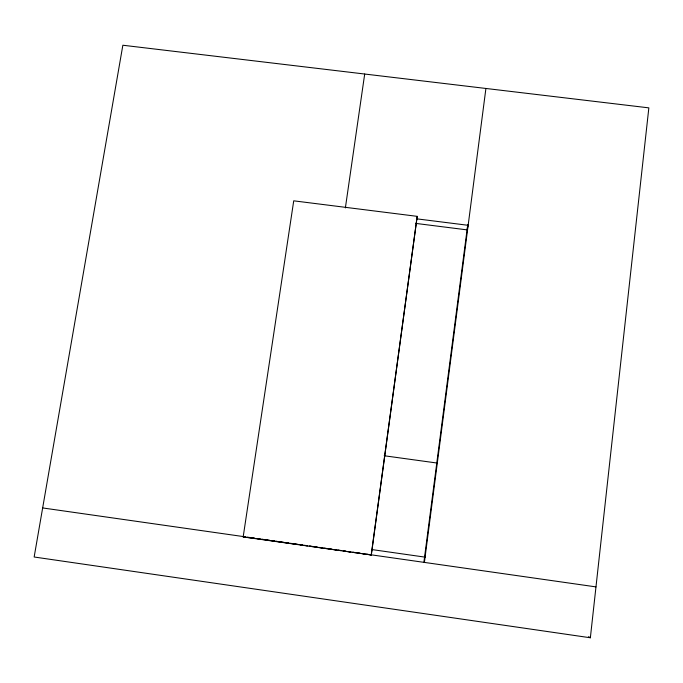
<?xml version="1.0" encoding="UTF-8"?>
<svg xmlns="http://www.w3.org/2000/svg" width="683" height="683" viewBox="0 0 683 683"><rect width="100%" height="100%" fill="white"/><g stroke="black" fill="none" stroke-linecap="round" stroke-linejoin="round"><path stroke-width="1.02" d="M417.193 216.349L371.33 554.963L243.174 536.932L293.724 200.828L417.193 216.349L371.168 555.202M590.36 637.768L648.85 107.863L122.855 45.232L34.15 557.004L590.36 637.768L588.575 636.624M467.744 224.613L423.981 561.631L424.399 562.408L485.912 88.457M345.376 207.914L364.696 74.029M243.174 536.932L254.597 538.306M416.613 218.825L468.145 225.305L467.061 229.872L415.452 223.367M384.188 455.749L437.018 463.031M371.714 549.542L425.432 557.191M42.653 507.939L245.402 536.864M247.28 537.137L250.678 537.623M252.556 537.888L254.904 538.221M256.774 538.486L260.18 538.972M262.05 539.246L264.406 539.579M266.268 539.843L269.683 540.33M271.544 540.595L274.703 541.047M276.017 541.235L279.185 541.687M281.037 541.952L284.196 542.404M285.528 542.592L288.696 543.045M290.531 543.309L293.69 543.762M295.03 543.95L298.198 544.402M300.307 544.701L302.415 545M304.533 545.307L307.7 545.76M309.809 546.058L312.976 546.511M315.094 546.81L317.202 547.109M319.311 547.416L322.478 547.868M324.596 548.167L326.705 548.466M328.822 548.773L331.989 549.226M334.098 549.525L336.207 549.824M338.324 550.122L341.491 550.575M343.6 550.882L345.709 551.181M347.826 551.48L350.994 551.932M353.102 552.231L355.22 552.538M357.329 552.837L360.496 553.29M362.605 553.589L364.722 553.896M366.831 554.195L595.977 586.893M256.706 538.605L297.72 544.462M299.82 544.761L307.179 545.811M309.288 546.11L340.834 550.609M342.934 550.916L350.302 551.966M352.402 552.265L359.762 553.315M361.87 553.614L371.33 554.963"/></g></svg>
